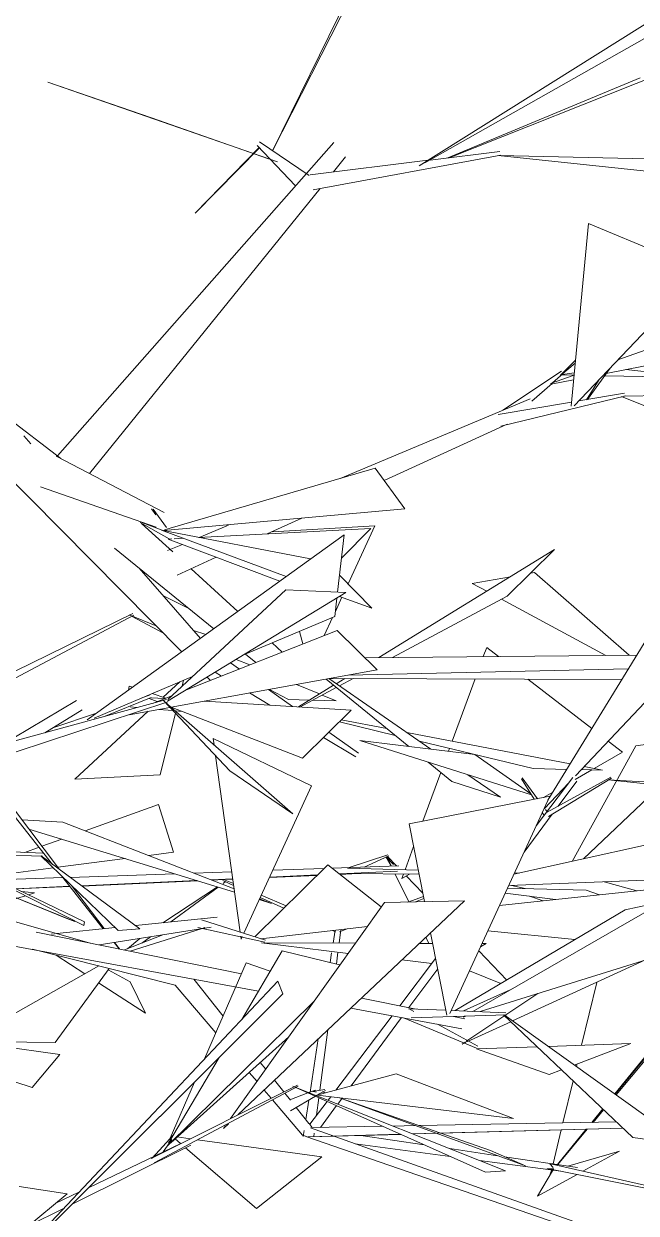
# Model space of a CAD drawing. Header units: millimetres. Extents: x 78096 to 288885, y -20632 to 149556.
# Drawn here: x 253204 to 253512, y 93703 to 94300 of the extents above; entities that cross this region are included whole.
import ezdxf

# ---------------------------------------------------------------- set-up
doc = ezdxf.new("R2010")
doc.units = ezdxf.units.MM
doc.layers.add('G-IMPT', color=8, linetype='Continuous', lineweight=9)
doc.layers.add('L-PLNT', color=71, linetype='Continuous', lineweight=9)

# ---------------------------------------------------------------- blocks, each defined once
blk = doc.blocks.new('ZZ-V - Tree Broadleaf 1 - 3dtree rotund SIMPLU-4826059-TOMH A-A')
at = {"layer": 'G-IMPT'}
for p, q in [((27632.89, 94236.68), (27689.04, 94350.88)), ((27685.64, 94340.21), (27632.92, 94236.66)), ((27836.54, 94310.5), (27706.54, 94229.09)), ((27848.92, 94309.52), (27709.51, 94230.62)), ((27721.75, 94233.18), (27842.46, 94281.06)), ((27572.09, 94253.2), (27520.05, 94271.14)), ((27520.05, 94271.14), (27635.44, 94231.04)), ((27817.61, 94273.31), (27720.97, 94233.09)), ((27572.09, 94253.2), (27630.84, 94232.65)), ((27663.71, 94240.77), (27524.88, 94083.59)), ((27625.18, 94239.33), (27644.47, 94218.99)), ((27626.35, 94241.11), (27651.26, 94224.26)), ((27594.14, 94205.27), (27626.16, 94238.29)), ((27594.14, 94205.27), (27626.32, 94238.12)), ((27747.59, 94234.45), (27653.36, 94217.12)), ((27669.61, 94233.59), (27663.51, 94226.05)), ((27747.07, 94236.28), (27712.19, 94232.01)), ((27746.29, 94234.21), (27864.04, 94221.85)), ((27848.61, 94231.93), (27746.79, 94234.3)), ((27710.97, 94231.86), (27651.85, 94224.63)), ((27656.79, 94217.76), (27540.91, 94074.6)), ((27791.61, 94200.1), (27782.95, 94108.4)), ((27791.61, 94200.1), (27848.89, 94176.24)), ((27848.89, 94176.24), (27784.43, 94108.57)), ((27879.83, 94157.62), (27806.49, 94131.73)), ((27859.87, 94136.46), (27800.62, 94124.93)), ((27778.05, 94126.09), (27748.61, 94106.37)), ((27785.14, 94131.6), (27777.38, 94123.8)), ((27784.99, 94130.05), (27777.69, 94123.86)), ((27791.14, 94111.78), (27802.49, 94127.52)), ((27810.39, 94126.83), (27849.95, 94122.62)), ((27773.37, 94119.87), (27763.14, 94110.96)), ((27784.42, 94123.93), (27772.67, 94119.78)), ((27784.21, 94121.74), (27773.01, 94119.56)), ((27779.02, 94124.79), (27773.68, 94120.14)), ((27778.34, 94124.2), (27784.43, 94124.07)), ((27784.54, 94125.19), (27778.54, 94124.38)), ((27797.02, 94121.79), (27790.71, 94111.71)), ((27799.75, 94123.73), (27849.95, 94122.62)), ((27809.85, 94114.93), (27786.8, 94111.06)), ((27889.43, 94115.03), (27809.51, 94113.48)), ((27762.46, 94112.17), (27666.89, 94072.2)), ((27783.14, 94110.44), (27746.34, 94104.26)), ((27810.51, 94113.57), (27747.61, 94098.36)), ((27900.48, 94076.06), (27808.3, 94113.34)), ((27498.6, 94103.65), (27526.5, 94082.1)), ((27750.82, 94099.46), (27688.97, 94071.19)), ((27511.57, 94089.48), (27507.97, 94093.61)), ((27578.41, 94055.1), (27524.21, 94083.29)), ((27587.38, 93985.21), (27495.94, 94077.31)), ((27684.44, 94077.34), (27578.74, 94046.37)), ((27684.44, 94077.34), (27699.47, 94056.93)), ((27574.53, 94047.63), (27516.38, 94067.9)), ((27864.3, 94062.45), (27771.33, 93910.68)), ((27574.33, 94053.98), (27572.08, 94056.89)), ((27579.73, 94047.53), (27572.92, 94056.73)), ((27699.47, 94056.93), (27578.27, 94046.05)), ((27912.26, 94057.55), (27785.12, 93922.88)), ((27580.99, 94041.84), (27566.39, 94050.02)), ((27567.1, 94049.62), (27582.81, 94035.26)), ((27578.34, 94045.9), (27567.24, 94050.05)), ((27610.89, 94048.78), (27596.07, 94042.59)), ((27647.59, 94052.28), (27630.31, 94044.38)), ((27684.34, 94048.33), (27632.97, 94045.33)), ((27684.34, 94048.33), (27670.89, 94019.22)), ((27668.88, 94043.84), (27539.87, 93951.04)), ((27652.09, 94031.76), (27577.15, 94046.15)), ((27639.79, 94022.91), (27577.15, 94046.15)), ((27587.91, 94042.16), (27583.56, 94041.93)), ((27682.39, 94047.1), (27595.8, 94042.57)), ((27668.88, 94043.84), (27665.62, 94015.07)), ((27682.39, 94047.1), (27667.56, 94032.18)), ((27553.53, 94037.16), (27603.43, 93996.76)), ((27587.65, 94039.06), (27580.24, 94035.97)), ((27582.28, 94041.87), (27580.47, 94041.77)), ((27636.57, 94020.6), (27580.47, 94041.77)), ((27774.63, 94036.48), (27686.29, 93982.23)), ((27774.63, 94036.48), (27750.9, 94013.15)), ((27604.65, 94032.65), (27585.02, 94023.67)), ((27596.67, 93991.9), (27565.98, 94027.08)), ((27592.01, 94026.87), (27615.47, 94005.42)), ((27762.57, 94024.62), (27764.51, 94024.96)), ((27812.2, 93983.38), (27764.51, 94024.96)), ((27666.6, 94023.66), (27682.75, 94006.97)), ((27733.2, 94019.51), (27752.44, 94022.86)), ((27733.2, 94019.51), (27740.54, 94015.55)), ((27577.9, 94013.42), (27591.19, 94006.68)), ((27669.81, 94014.88), (27580.13, 93960.34)), ((27639.69, 94016.25), (27580.25, 93961.16)), ((27639.69, 94016.25), (27669.81, 94014.88)), ((27667.79, 94012.52), (27664.53, 94005.45)), ((27682.75, 94006.97), (27666.64, 94012.95)), ((27750.9, 94013.15), (27693.18, 93982.29)), ((27665.28, 94012.12), (27664.24, 94002.89)), ((27747.93, 94011.56), (27800.36, 93983.28)), ((27562.75, 94004.3), (27493.95, 93970.65)), ((27563.22, 94003.62), (27495.21, 93967.53)), ((27560.93, 94003.67), (27574.74, 93997.94)), ((27578.08, 93994.58), (27562.07, 94003.07)), ((27664.24, 94002.89), (27618.09, 93983.43)), ((27663.12, 94002.42), (27658.9, 93993.28)), ((27665.46, 93995.87), (27588.89, 93965.67)), ((27599.38, 93993.85), (27593.2, 93995.87)), ((27646.51, 93995.41), (27648.23, 93989.08)), ((27665.46, 93995.87), (27685.49, 93976.08)), ((27632.77, 93989.62), (27637.85, 93984.98)), ((27619.29, 93983.93), (27624.5, 93979.71)), ((27815.89, 93983.42), (27679.33, 93982.17)), ((27740.56, 93987.39), (27738.84, 93982.71)), ((27740.56, 93987.39), (27746.53, 93982.78)), ((27616.36, 93976.5), (27611.9, 93979.66)), ((27614.68, 93981.35), (27621.49, 93978.53)), ((27811.67, 93976.53), (27670.96, 93973.45)), ((27592.73, 93972.73), (27543.28, 93951.87)), ((27685.49, 93976.08), (27581.96, 93957.36)), ((27587.55, 93967.93), (27588.27, 93970.85)), ((27601.75, 93970.74), (27600.05, 93972.45)), ((27607.34, 93972.95), (27604.08, 93974.91)), ((27701.43, 93937.63), (27659.81, 93971.44)), ((27661.21, 93971.69), (27712.52, 93936.28)), ((27661.59, 93971.76), (27808.42, 93971.23)), ((27669.2, 93971.73), (27664.94, 93969.12)), ((27673.39, 93971.72), (27666.6, 93968.08)), ((27734.72, 93971.5), (27723.26, 93940.28)), ((27761.28, 93971.4), (27793.35, 93946.63)), ((27560.84, 93967.87), (27560.53, 93965.9)), ((27560.84, 93967.87), (27562.52, 93967.33)), ((27578.04, 93962.35), (27586.37, 93970.05)), ((27631.65, 93958.34), (27621.41, 93964.49)), ((27643.05, 93957.62), (27630.91, 93966.21)), ((27640.88, 93961.28), (27631.4, 93966.3)), ((27645.01, 93968.76), (27656.56, 93963.97)), ((27663.65, 93968.32), (27645.92, 93957.44)), ((27664.99, 93967.23), (27646.6, 93957.4)), ((27534.45, 93960.69), (27413.67, 93888.76)), ((27579.66, 93961.17), (27501.15, 93939.8)), ((27580.35, 93959.96), (27504.07, 93934.86)), ((27571.94, 93962.15), (27548.08, 93952.58)), ((27571.19, 93963.31), (27567.29, 93962)), ((27574.94, 93960.17), (27570.9, 93961.73)), ((27578.74, 93961.67), (27571.92, 93962.1)), ((27572.4, 93964.16), (27579.37, 93961.92)), ((27582.31, 93963.08), (27572.65, 93959.26)), ((27578.19, 93960.66), (27611.42, 93925.39)), ((27643.17, 93903.73), (27579.02, 93959.93)), ((27672.36, 93955.78), (27598.79, 93960.4)), ((27640.88, 93961.28), (27651.62, 93960.94)), ((27653.13, 93960.89), (27664.88, 93960.51)), ((27657.88, 93963.42), (27664.88, 93960.51)), ((27537.27, 93956.02), (27518.56, 93944.54)), ((27544.44, 93954.33), (27522.52, 93946.97)), ((27533.53, 93921.2), (27570.38, 93955.27)), ((27581.39, 93957.26), (27560.83, 93953.54)), ((27561.47, 93957.44), (27564.9, 93957.15)), ((27575.79, 93956.25), (27582.91, 93955.65)), ((27576.53, 93923.39), (27584.18, 93954.3)), ((27647.91, 93931.8), (27582.09, 93957.39)), ((27584.01, 93955.56), (27587.55, 93955.26)), ((27672.36, 93955.78), (27647.91, 93931.8)), ((27694.59, 93943.19), (27666.6, 93949.94)), ((27690.39, 93946.6), (27667.5, 93951.01)), ((27603.1, 93941.58), (27603.54, 93938.45)), ((27603.1, 93941.58), (27652.46, 93917.89)), ((27674.77, 93932.42), (27658.51, 93942.2)), ((27676.16, 93934.19), (27661.17, 93944.8)), ((27734.56, 93933.58), (27676.75, 93940.65)), ((27676.75, 93940.65), (27762.97, 93913.36)), ((27782.48, 93928.89), (27700.33, 93944.69)), ((27815.43, 93938), (27854.77, 93943.27)), ((27763.88, 93926.49), (27706.75, 93940.26)), ((27721.91, 93936.61), (27721.39, 93935.19)), ((27815.43, 93938), (27783.4, 93879.9)), ((27794.59, 93926.56), (27808.83, 93934.69)), ((27801.56, 93940.3), (27808.83, 93934.69)), ((27604.31, 93932.94), (27616.66, 93844.44)), ((27723.09, 93920.04), (27711.1, 93929.78)), ((27734.56, 93933.58), (27762.68, 93913.82)), ((27485.96, 93924.53), (27522.36, 93878.45)), ((27488.12, 93925.74), (27525.82, 93875.9)), ((27576.53, 93923.39), (27533.53, 93921.2)), ((27643.17, 93903.73), (27611.42, 93925.39)), ((27717.5, 93924.59), (27708.52, 93900.13)), ((27731.11, 93923.45), (27747.48, 93912.15)), ((27780.8, 93926.14), (27763.88, 93926.49)), ((27784.91, 93921.03), (27793.39, 93925.87)), ((27798.73, 93925.76), (27788.05, 93925.99)), ((27798.73, 93925.76), (27789.51, 93927.53)), ((27618.47, 93843.87), (27652.46, 93917.89)), ((27723.09, 93920.04), (27747.48, 93912.15)), ((27757.97, 93921.38), (27764.39, 93911.1)), ((27758.3, 93921.88), (27766.02, 93911.42)), ((27783.83, 93922.04), (27765.38, 93897.74)), ((27781.77, 93919.33), (27769.65, 93906.49)), ((27802.9, 93922.2), (27770.99, 93904.67)), ((27803.19, 93921.74), (27771.53, 93902.45)), ((27785.75, 93920.26), (27776.4, 93907.65)), ((27828.26, 93918.15), (27789.24, 93881.19)), ((27913.01, 93909.48), (27801.58, 93920.88)), ((27922.65, 93914.08), (27801.65, 93920.92)), ((27701.6, 93898.78), (27772.23, 93912.63)), ((27772.23, 93912.63), (27722.08, 93803.59)), ((27769.14, 93912.03), (27773.77, 93914.67)), ((27538.86, 93895.33), (27575.72, 93908.56)), ((27583.15, 93884.53), (27575.72, 93908.56)), ((27770.06, 93905.93), (27770.93, 93904.76)), ((27506.98, 93900.81), (27527.64, 93899.7)), ((27613.62, 93866.21), (27527.64, 93899.7)), ((27773.39, 93903.58), (27759.34, 93884.61)), ((27768.49, 93904.51), (27769.41, 93903.05)), ((27510.53, 93896.12), (27613.85, 93864.55)), ((27701.6, 93898.78), (27709.28, 93859.74)), ((27508.54, 93884.46), (27515.61, 93887)), ((27517.04, 93887.51), (27527.01, 93891.08)), ((27703.84, 93887.39), (27699.54, 93875.68)), ((27820.91, 93888.18), (27754.21, 93873.46)), ((27558.84, 93881.36), (27525.02, 93876.96)), ((27583.15, 93884.53), (27570.74, 93882.91)), ((27690.9, 93883.26), (27671.51, 93876.8)), ((27691.29, 93882.66), (27678.96, 93877.06)), ((27692.58, 93877.54), (27689.9, 93882.24)), ((27693.63, 93878.36), (27690.05, 93882.29)), ((27690.63, 93882.46), (27695.3, 93877.63)), ((27692.65, 93877.54), (27690.93, 93881.08)), ((27522.78, 93876.67), (27490.9, 93872.52)), ((27660.65, 93878.19), (27624.03, 93842.11)), ((27658.8, 93876.36), (27632.98, 93875.46)), ((27660.65, 93878.19), (27687.6, 93857.09)), ((27696.38, 93877.67), (27662.8, 93876.5)), ((27666.6, 93873.69), (27695.77, 93875.03)), ((27695.77, 93875.03), (27666.6, 93873.68)), ((27706.18, 93875.5), (27670.62, 93876.48)), ((27733.61, 93804.66), (27859.11, 93876.74)), ((27527.61, 93871.8), (27494.75, 93870.66)), ((27526.93, 93872.66), (27547.89, 93846.13)), ((27583.74, 93873.75), (27531.22, 93871.93)), ((27536.97, 93867.7), (27594.81, 93870.37)), ((27594.87, 93870.35), (27537, 93867.67)), ((27595.37, 93870.2), (27537.12, 93867.58)), ((27612.43, 93874.75), (27593.4, 93874.09)), ((27602.08, 93870.71), (27612.92, 93871.21)), ((27612.92, 93871.19), (27602.12, 93870.69)), ((27608.22, 93870.78), (27602.55, 93870.52)), ((27607.97, 93870.38), (27613.38, 93867.92)), ((27608.09, 93868.91), (27609.28, 93869.79)), ((27608.29, 93870.88), (27613.26, 93868.8)), ((27612.95, 93870.99), (27608.5, 93870.79)), ((27655.27, 93872.89), (27631.3, 93871.81)), ((27631.41, 93872.06), (27655.56, 93873.18)), ((27655.55, 93873.17), (27631.41, 93872.05)), ((27675.78, 93873.81), (27666.75, 93873.41)), ((27706.58, 93873.46), (27670.2, 93873.88)), ((27701.34, 93859.7), (27694.57, 93873.6)), ((27698.76, 93873.55), (27697.97, 93871.4)), ((27697.97, 93871.4), (27701.68, 93873.52)), ((27700.13, 93872.63), (27708.44, 93864.04)), ((27837.98, 93871.13), (27751.62, 93867.82)), ((27757.09, 93874.1), (27754.54, 93874.17)), ((27816.05, 93865.09), (27799.52, 93869.66)), ((27805.11, 93763.01), (27896.86, 93874.71)), ((27504.03, 93866.18), (27531.07, 93867.42)), ((27531.09, 93867.4), (27504.1, 93866.14)), ((27531.16, 93867.31), (27504.19, 93866.1)), ((27513.26, 93864.08), (27506.94, 93864.77)), ((27513.26, 93864.08), (27510.25, 93863.17)), ((27531.88, 93867.89), (27548.31, 93846.17)), ((27577.79, 93849.16), (27605.25, 93867.18)), ((27581.77, 93849.57), (27605.6, 93867.08)), ((27843.96, 93868.04), (27747.01, 93857.8)), ((27749.84, 93863.95), (27775.05, 93860.76)), ((27790.51, 93865.5), (27751.01, 93866.5)), ((27759.92, 93866.28), (27753, 93867.87)), ((27790.51, 93865.5), (27797.18, 93863.1)), ((27508.75, 93862.72), (27491.01, 93857.37)), ((27689.17, 93859.29), (27611.9, 93750.86)), ((27729.43, 93860.2), (27615.54, 93752.68)), ((27626.23, 93860.77), (27632.49, 93858.86)), ((27632.49, 93858.86), (27626.43, 93861.22)), ((27626.73, 93861.85), (27638.59, 93856.45)), ((27627.22, 93862.93), (27639.8, 93857.64)), ((27729.43, 93860.2), (27689.17, 93859.29)), ((27708.76, 93862.39), (27700.93, 93859.55)), ((27708.97, 93861.32), (27704.71, 93859.64)), ((27761.96, 93862.42), (27768.85, 93860.11)), ((27829.76, 93859.89), (27810.05, 93855.64)), ((27486.33, 93854.64), (27541.34, 93838.97)), ((27605.1, 93851.93), (27564.04, 93847.77)), ((27810.05, 93855.64), (27724.66, 93805.02)), ((27553.83, 93846.73), (27524.53, 93843.76)), ((27602.06, 93846.89), (27545.81, 93838.07)), ((27561.42, 93834.9), (27597.07, 93846.11)), ((27629, 93839.46), (27595.36, 93846.71)), ((27597.09, 93846.11), (27598.94, 93846.69)), ((27629.48, 93840.39), (27597.3, 93850.56)), ((27627.11, 93841.14), (27680.65, 93847.34)), ((27663.08, 93845.3), (27664.6, 93844.61)), ((27664.36, 93845.45), (27663.35, 93838.9)), ((27667.29, 93845.79), (27666.39, 93838.9)), ((27670.51, 93846.16), (27666.6, 93844.62)), ((27874.2, 93847.28), (27737.3, 93804.51)), ((27784.86, 93840.7), (27741.16, 93845.08)), ((27872.86, 93846.86), (27804.88, 93763.18)), ((27617.35, 93823.57), (27514.17, 93844.48)), ((27523.31, 93843.63), (27521.7, 93843.47)), ((27553.33, 93839.24), (27555.87, 93836.03)), ((27553.52, 93839.28), (27556, 93836)), ((27558.61, 93835.47), (27577.74, 93843.07)), ((27566.29, 93841.28), (27560.11, 93836.07)), ((27567.3, 93838.93), (27571.64, 93842.12)), ((27616.95, 93842.34), (27617.14, 93840.98)), ((27617.14, 93840.98), (27617.69, 93842.17)), ((27711.52, 93838.77), (27710.01, 93841.87)), ((27712.36, 93844.08), (27720.49, 93802.76)), ((27625.85, 93814.78), (27496.83, 93838.57)), ((27512.37, 93835.83), (27583.96, 93817.89)), ((27637.81, 93834.97), (27617.48, 93800.65)), ((27674.62, 93838.87), (27627.41, 93839)), ((27670.95, 93833.73), (27627.41, 93839)), ((27666.6, 93828.04), (27637.81, 93834.97)), ((27662.61, 93834.1), (27661.85, 93829.18)), ((27665.79, 93834.35), (27665.02, 93828.42)), ((27713.41, 93838.77), (27706.75, 93838.79)), ((27736.51, 93834.97), (27750.6, 93820.39)), ((27740.31, 93838.7), (27737.49, 93837.08)), ((27740.31, 93838.7), (27738.23, 93838.7)), ((27478.37, 93789.52), (27545.67, 93827.48)), ((27538.63, 93823.51), (27524.3, 93832.84)), ((27619.72, 93829.02), (27598.8, 93780.85)), ((27631.77, 93824.77), (27619.72, 93829.02)), ((27714.89, 93831.24), (27696.84, 93807.47)), ((27712.92, 93828.65), (27697.93, 93830.46)), ((27820.34, 93830.46), (27753.56, 93799.86)), ((27550.83, 93826.19), (27523.69, 93788.98)), ((27561.35, 93819.53), (27550.31, 93825.47)), ((27715.92, 93825.99), (27701.5, 93806.53)), ((27731.93, 93825.01), (27747.69, 93818.67)), ((27635.59, 93819.85), (27498.96, 93675.02)), ((27569.08, 93803.68), (27545.58, 93818.98)), ((27561.35, 93819.53), (27569.08, 93803.68)), ((27583.96, 93817.89), (27604.43, 93793.81)), ((27593.4, 93820.76), (27608.13, 93802.33)), ((27638.12, 93813.39), (27635.59, 93819.85)), ((27752.31, 93815.4), (27728.84, 93804.85)), ((27795.8, 93819.21), (27788.21, 93787.67)), ((27638.12, 93813.39), (27499, 93674.7)), ((27653.98, 93809.91), (27580.03, 93736.98)), ((27705.06, 93805.81), (27677.68, 93811.35)), ((27766.27, 93813.56), (27730.07, 93789.49)), ((27727.97, 93795.95), (27672.25, 93806.22)), ((27720.01, 93805.21), (27701.25, 93805.96)), ((27703.97, 93804.58), (27701.53, 93805.9)), ((27750.1, 93804), (27722.78, 93805.1)), ((27805.52, 93762.72), (27842.16, 93806.5)), ((27512.25, 93766.49), (27407.42, 93799.62)), ((27692.99, 93802.4), (27664.74, 93765.18)), ((27697.79, 93801.51), (27672.39, 93767.23)), ((27735.39, 93786.12), (27698.71, 93801.36)), ((27750.44, 93802.88), (27702.66, 93801.33)), ((27736.07, 93787.22), (27715.77, 93798.2)), ((27729.63, 93800.83), (27723.78, 93802.01)), ((27730.11, 93802.27), (27728.64, 93801.81)), ((27752.67, 93799.45), (27730.48, 93789.28)), ((27813.96, 93741.35), (27749.01, 93802.93)), ((27840.58, 93737.67), (27749.29, 93802.91)), ((27641.1, 93791.84), (27581.81, 93738.73)), ((27660.69, 93795.31), (27656.73, 93765.02)), ((27478.37, 93789.52), (27523.69, 93788.98)), ((27526.1, 93783), (27479.66, 93789.5)), ((27655.94, 93790.83), (27651.83, 93764.14)), ((27729.74, 93789.27), (27728.16, 93788.22)), ((27730.09, 93789.11), (27728.16, 93788.22)), ((27735.36, 93785.87), (27765.91, 93786.91)), ((27771.95, 93772.95), (27735.36, 93785.87)), ((27771.41, 93787.1), (27813.02, 93788.52)), ((27784.53, 93777.72), (27813.02, 93788.52)), ((27526.1, 93783), (27512.25, 93766.49)), ((27606.15, 93781.52), (27580.64, 93738.44)), ((27621.23, 93774.04), (27625.14, 93769.44)), ((27626.77, 93779), (27629.51, 93775.58)), ((27771.95, 93772.95), (27778.15, 93775.3)), ((27785.94, 93778.26), (27785.63, 93776.94)), ((27645.4, 93767.63), (27571.92, 93730.86)), ((27593.7, 93769.11), (27581.47, 93740.93)), ((27633.93, 93770.05), (27638.59, 93764.22)), ((27695.11, 93773.29), (27655.27, 93762.66)), ((27695.11, 93773.29), (27754.01, 93750.9)), ((27783.92, 93769.84), (27778.82, 93748.65)), ((27645.77, 93767.06), (27573.43, 93728.55)), ((27628.77, 93765.18), (27632.27, 93761.06)), ((27639.14, 93763.53), (27641.88, 93760.1)), ((27650.72, 93763.72), (27641.69, 93760.33)), ((27654.53, 93762.02), (27641.95, 93754.73)), ((27643.21, 93767.07), (27739.95, 93723.92)), ((27749.98, 93724.66), (27644.65, 93766.5)), ((27654.47, 93765.13), (27651.2, 93763.9)), ((27659.2, 93765.47), (27653.16, 93764.37)), ((27654.81, 93764.1), (27653.4, 93764.37)), ((27659.51, 93764.92), (27654.92, 93762.42)), ((27754.01, 93750.9), (27655.57, 93762.62)), ((27659.45, 93763.77), (27657.95, 93764.32)), ((27659.51, 93763.79), (27657.96, 93764.33)), ((27662.19, 93761.83), (27660.85, 93760.07)), ((27632.96, 93760.24), (27648, 93742.55)), ((27644.83, 93756.4), (27651.21, 93748.42)), ((27651.21, 93760.09), (27649.7, 93750.32)), ((27660.36, 93759.42), (27651.73, 93748.05)), ((27656.24, 93761.26), (27655.09, 93752.48)), ((27665.06, 93757.33), (27656.98, 93746.42)), ((27667.89, 93761.15), (27665.67, 93758.15)), ((27742.42, 93734.76), (27666.6, 93761.31)), ((27760.09, 93727.07), (27666.6, 93761.17)), ((27798.82, 93755.71), (27793.3, 93748.92)), ((27793.54, 93748.92), (27798.99, 93755.55)), ((27793.98, 93748.93), (27799.28, 93755.27)), ((27610.79, 93748.2), (27608.38, 93745.93)), ((27609.34, 93747.28), (27608.38, 93745.93)), ((27648.86, 93744.9), (27648.39, 93741.85)), ((27651.3, 93748.31), (27652.87, 93746.34)), ((27899.29, 93658.44), (27651.96, 93746.15)), ((27688.23, 93746.99), (27652.46, 93746.33)), ((27704.65, 93747.29), (27693.53, 93747.09)), ((27703.41, 93743.16), (27809.05, 93746.01)), ((27809.09, 93745.98), (27703.56, 93743.1)), ((27805.75, 93749.14), (27706.54, 93747.33)), ((27809.09, 93745.97), (27717.4, 93743.52)), ((27777.97, 93745.13), (27773.87, 93728.08)), ((27790.5, 93745.47), (27776.11, 93727.75)), ((27776.15, 93727.75), (27790.71, 93745.48)), ((27776.23, 93727.73), (27791.09, 93745.49)), ((27586.49, 93738.15), (27540.74, 93716.32)), ((27583.2, 93742.74), (27572.5, 93730.95)), ((27582.37, 93740.36), (27578.06, 93734.13)), ((27586.75, 93738.28), (27583.96, 93740.66)), ((27591.6, 93740.71), (27585.03, 93741.62)), ((27657.74, 93731.56), (27595.31, 93740.19)), ((27651.89, 93741.19), (27648, 93742.55)), ((27873.46, 93664.7), (27649.62, 93741.91)), ((27650.91, 93741.75), (27697.19, 93742.99)), ((27697.33, 93742.93), (27651.21, 93741.67)), ((27653.92, 93743.49), (27653.7, 93741.8)), ((27697.21, 93742.98), (27663.42, 93742.08)), ((27674.37, 93738.2), (27722.24, 93731.82)), ((27677.34, 93742.39), (27709.1, 93737.68)), ((27715.14, 93743.46), (27703.44, 93743.15)), ((27813.96, 93741.35), (27840.58, 93737.67)), ((27591.93, 93737.49), (27532.3, 93707.9)), ((27624.88, 93705.75), (27589.24, 93736.16)), ((27722.04, 93735.76), (27745.97, 93732.22)), ((27742.42, 93734.76), (27760.09, 93727.07)), ((27749.45, 93731.7), (27786.13, 93726.27)), ((27807.26, 93734.55), (27781.29, 93726.99)), ((27807.26, 93734.55), (27788.77, 93724.4)), ((27657.74, 93731.56), (27624.88, 93705.75)), ((27736.89, 93729.86), (27777.72, 93724.42)), ((27773.88, 93726.2), (27772.2, 93728.1)), ((27851.81, 93710.18), (27772.53, 93728.07)), ((27749.98, 93724.66), (27739.95, 93723.92)), ((27766, 93711.91), (27773.68, 93724.68)), ((27785.94, 93722.85), (27766, 93711.91)), ((27773.53, 93725.59), (27770.74, 93725.59)), ((27851.63, 93709.58), (27771.81, 93725.61)), ((27773.83, 93724.94), (27772.39, 93723.17)), ((27772.39, 93723.17), (27773.84, 93724.94)), ((27773.14, 93725.03), (27772.8, 93723.63)), ((27772.8, 93723.63), (27773.89, 93724.93)), ((27774.24, 93725.59), (27773.65, 93725.59)), ((27535.61, 93713.87), (27524.13, 93708.39)), ((27527.93, 93705.73), (27510.27, 93696.97))]:
    blk.add_line(p, q, dxfattribs=at)
blk = doc.blocks.new('ZZ-V - Tree Broadleaf 1 - 3dtree rotund SIMPLU-4826034-TOMH A-A')
at = {"layer": 'G-IMPT'}
for p, q in [((27391.18, 93889.77), (27517.61, 93884.05)), ((27390.85, 93886.12), (27517.28, 93882.6)), ((27533.63, 93849.72), (27447.09, 93884.59)), ((27529.62, 93851.34), (27448.16, 93884.16)), ((27538.14, 93847.71), (27467, 93884.04)), ((27538.52, 93849.52), (27467.06, 93884.03)), ((27555.36, 93845.26), (27516.53, 93882.69)), ((27566.33, 93846.08), (27516.61, 93882.68)), ((27529.62, 93851.34), (27533.63, 93849.72)), ((27538.52, 93849.52), (27538.14, 93847.71)), ((27566.33, 93846.08), (27555.36, 93845.26)), ((27529.81, 93713.07), (27505.65, 93716.76)), ((27529.81, 93713.07), (27490.74, 93680.87))]:
    blk.add_line(p, q, dxfattribs=at)

msp = doc.modelspace()

# ---------------------------------------------------------------- block references
at = {"layer": 'L-PLNT'}
for name in ['ZZ-V - Tree Broadleaf 1 - 3dtree rotund SIMPLU-4826059-TOMH A-A', 'ZZ-V - Tree Broadleaf 1 - 3dtree rotund SIMPLU-4826034-TOMH A-A']:
    msp.add_blockref(name, (225696.455, 0), dxfattribs=at)

doc.saveas('drawing.dxf')
